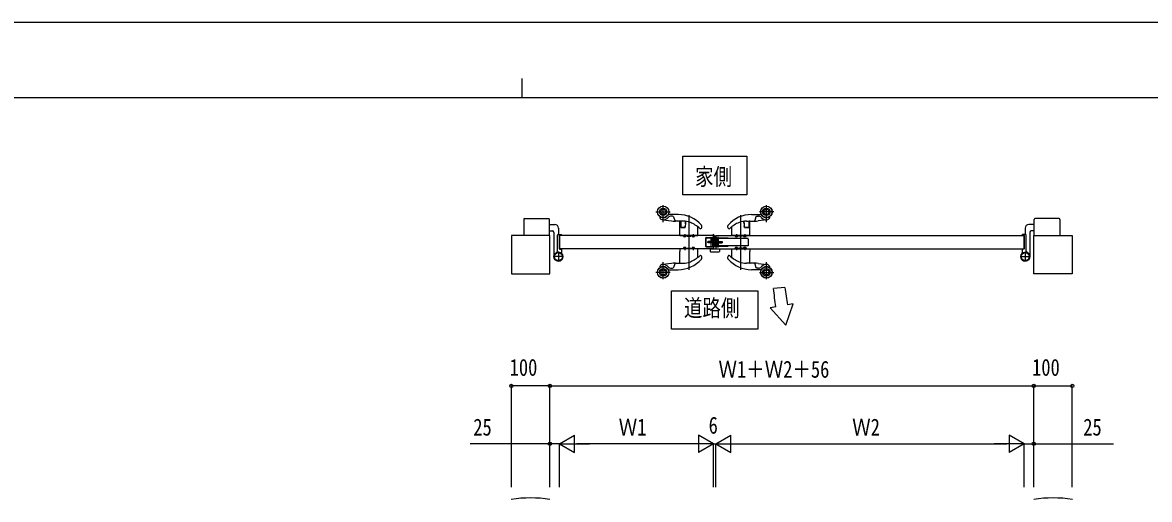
# Model space of a CAD drawing. Units: millimetres, scale not verified. Extents: x -4205 to 4205, y -2970 to 2970.
# Drawn here: x -1301 to 1624, y 1733 to 2970 of the extents above; entities that cross this region are included whole.
import ezdxf
from ezdxf.enums import TextEntityAlignment as Align

# ---------------------------------------------------------------- set-up
doc = ezdxf.new("R2010")
doc.units = ezdxf.units.MM
doc.header["$LTSCALE"] = 30
for name, color, linetype in [('0-2_USER1', 3, 'Continuous'), ('0-3_YKK_12', 2, 'Continuous'), ('0-4_YKK_A1', 4, 'Continuous'), ('0-5_YKK_D', 6, 'Continuous'), ('0-6_YKK_ZWAK', 7, 'Continuous')]:
    doc.layers.add(name, color=color, linetype=linetype)
doc.styles.add('ＭＳ ゴシック', font='')
doc.styles.get('ＭＳ ゴシック').set_extended_font_data('MS Gothic')

msp = doc.modelspace()

# ---------------------------------------------------------------- linework, layer by layer
at = {"layer": '0-2_USER1'}
for points in [[(412.32, 2523.05), (412.32, 2623.05), (578.72, 2623.05), (578.72, 2523.05)], [(383.52, 2174.61), (383.52, 2274.61), (607.52, 2274.61), (607.52, 2174.61)]]:
    msp.add_lwpolyline(points, close=True, dxfattribs=at)
at = {"layer": '0-3_YKK_12'}
for p, q in [((495.32, 2400.5), (475.8, 2400.5)), ((495.52, 2401), (495.52, 2418))]:
    msp.add_line(p, q, dxfattribs=at)
at = {"layer": '0-4_YKK_A1'}
for p, q in [((361.52, 2452.12), (361.52, 2496.6)), ((629.52, 2452.12), (629.52, 2496.6)), ((-0.48, 2459.5), (-0.48, 2418)), ((1.52, 2461.5), (64.52, 2461.5)), ((66.52, 2418), (66.52, 2459.5)), ((342.22, 2479), (379.82, 2479)), ((360.33, 2458.27), (383.06, 2455.54)), ((400.52, 2472), (375.66, 2472)), ((385.8, 2468), (382.43, 2468)), ((388.67, 2465.88), (391.59, 2456.41)), ((428.52, 2470.4), (428.52, 2328.54)), ((562.52, 2470.4), (562.52, 2328.54)), ((590.52, 2472), (615.38, 2472)), ((602.37, 2465.88), (599.45, 2456.41)), ((605.24, 2468), (608.61, 2468)), ((630.71, 2458.27), (607.98, 2455.54)), ((648.82, 2479), (611.22, 2479)), ((1324.52, 2418), (1324.52, 2459.5)), ((1389.52, 2461.5), (1326.52, 2461.5)), ((1391.52, 2459.5), (1391.52, 2418)), ((66.52, 2446.5), (80.02, 2446.5)), ((66.52, 2429.5), (74.02, 2429.5)), ((90.02, 2436.5), (90.02, 2420.5)), ((392.01, 2455), (393.48, 2455)), ((413.52, 2455), (393.48, 2455)), ((404.52, 2441), (404.52, 2454)), ((404.52, 2418), (404.52, 2441)), ((404.52, 2441), (407.02, 2441)), ((407.02, 2453.5), (407.02, 2441)), ((407.02, 2441), (407.02, 2438.3)), ((418.52, 2438.3), (407.02, 2438.3)), ((407.52, 2453), (407.52, 2451.23)), ((408.02, 2438.5), (418.06, 2438.5)), ((418.52, 2438.3), (418.93, 2443.01)), ((418.9, 2442.86), (418.56, 2438.96)), ((419.36, 2448.14), (418.9, 2442.86)), ((419.89, 2454.17), (419.36, 2448.14)), ((419.37, 2447.99), (419.9, 2454.06)), ((419.91, 2454.31), (419.92, 2454.31)), ((451.52, 2418), (451.52, 2439.81)), ((461.52, 2438.26), (461.52, 2442.65)), ((529.52, 2438.26), (529.52, 2442.65)), ((539.52, 2418), (539.52, 2439.81)), ((571.13, 2454.31), (571.12, 2454.31)), ((571.67, 2447.99), (571.14, 2454.06)), ((571.15, 2454.17), (571.68, 2448.14)), ((571.68, 2448.14), (572.14, 2442.86)), ((572.52, 2438.3), (572.11, 2443.01)), ((572.14, 2442.86), (572.48, 2438.96)), ((572.52, 2438.3), (584.02, 2438.3)), ((583.02, 2438.5), (572.98, 2438.5)), ((577.52, 2455), (597.56, 2455)), ((583.52, 2453), (583.52, 2451.23)), ((584.02, 2453.5), (584.02, 2441)), ((584.02, 2441), (584.02, 2438.3)), ((586.52, 2441), (584.02, 2441)), ((586.52, 2441), (586.52, 2454)), ((586.52, 2418), (586.52, 2441)), ((599.02, 2455), (597.56, 2455)), ((1301.02, 2436.5), (1301.02, 2420.5)), ((1324.52, 2446.5), (1311.02, 2446.5)), ((1324.52, 2429.5), (1317.02, 2429.5)), ((78.02, 2425.5), (78.02, 2363)), ((87.52, 2377.94), (87.52, 2418.5)), ((89.52, 2420.5), (96.52, 2420.5)), ((92.52, 2383), (92.52, 2418)), ((92.82, 2418.3), (97.02, 2418.3)), ((97.52, 2418.8), (97.52, 2419.5)), ((404.52, 2418), (451.52, 2418)), ((414.02, 2417), (414.12, 2415.88)), ((417.52, 2421.47), (417.52, 2413.43)), ((420.92, 2415.88), (421.02, 2417)), ((423.52, 2418), (423.52, 2416.3)), ((423.82, 2416), (433.22, 2416)), ((433.52, 2416.3), (433.52, 2418)), ((435.72, 2417), (435.72, 2418)), ((443.32, 2417), (435.72, 2417)), ((436.02, 2417), (436.12, 2415.88)), ((439.52, 2421.03), (439.52, 2413.43)), ((442.92, 2415.88), (443.02, 2417)), ((443.32, 2418), (443.32, 2417)), ((472.02, 2389.5), (472.02, 2411.5)), ((472.02, 2411.5), (492.52, 2411.5)), ((473.02, 2412.5), (491.52, 2412.5)), ((473.02, 2389.5), (473.02, 2411.5)), ((478.02, 2398.5), (478.02, 2402.5)), ((492.52, 2402.5), (478.02, 2402.5)), ((492.52, 2402.12), (478.02, 2402.12)), ((492.52, 2398.88), (478.02, 2398.88)), ((492.52, 2398.5), (478.02, 2398.5)), ((485.52, 2412), (485.52, 2389)), ((486.02, 2412.5), (490.02, 2412.5)), ((486.02, 2409.5), (492.52, 2409.5)), ((498.52, 2408), (487.02, 2408)), ((489.02, 2403.38), (493.52, 2398.13)), ((491.52, 2412.5), (490.02, 2412.5)), ((490.02, 2412.5), (491.52, 2412.5)), ((490.02, 2412.5), (490.02, 2388.5)), ((491.52, 2419), (491.52, 2420.5)), ((491.52, 2388.5), (491.52, 2412.5)), ((491.52, 2410.9), (491.52, 2412.5)), ((491.52, 2409.92), (491.52, 2410.9)), ((491.52, 2410.08), (491.52, 2388.5)), ((491.52, 2404), (492.52, 2404)), ((492.52, 2418), (492.52, 2383)), ((492.52, 2411), (492.52, 2418)), ((492.52, 2389.5), (492.52, 2411.5)), ((492.52, 2388), (492.52, 2409.5)), ((492.52, 2397.7), (492.52, 2403.3)), ((493.72, 2404.5), (493.72, 2396.5)), ((494.02, 2404.5), (494.02, 2396.5)), ((494.02, 2396.5), (494.02, 2404.5)), ((498.52, 2418), (498.52, 2383)), ((498.52, 2413), (500.02, 2413)), ((498.52, 2388), (498.52, 2413)), ((498.82, 2404.5), (498.52, 2404.5)), ((498.82, 2404.5), (498.82, 2396.5)), ((500.82, 2402.5), (498.82, 2404.5)), ((500.82, 2398.5), (498.82, 2396.5)), ((500.02, 2388), (500.02, 2413)), ((502.52, 2411), (500.02, 2411)), ((502.52, 2410), (500.02, 2410)), ((505.52, 2402.5), (500.82, 2402.5)), ((500.82, 2402.5), (500.82, 2398.5)), ((500.82, 2402.1), (505.52, 2402.1)), ((500.82, 2398.9), (505.52, 2398.9)), ((505.52, 2398.5), (500.82, 2398.5)), ((502.52, 2405.5), (501.62, 2405.5)), ((501.62, 2395.5), (501.62, 2405.5)), ((502.52, 2412.9), (502.52, 2388.1)), ((503.52, 2412.9), (502.52, 2412.9)), ((502.52, 2405.5), (502.52, 2410)), ((503.52, 2388.1), (503.52, 2412.9)), ((530.02, 2411), (505.52, 2411)), ((580.92, 2410), (505.52, 2410)), ((505.52, 2402.5), (514.52, 2402.5)), ((505.52, 2402.1), (514.52, 2402.1)), ((505.52, 2398.9), (514.52, 2398.9)), ((505.52, 2398.5), (514.52, 2398.5)), ((514.52, 2402.5), (514.52, 2398.5)), ((530.02, 2410), (530.02, 2411)), ((586.52, 2418), (539.52, 2418)), ((547.72, 2418), (547.72, 2417)), ((547.72, 2417), (555.32, 2417)), ((548.12, 2415.88), (548.02, 2417)), ((551.52, 2421.03), (551.52, 2413.43)), ((555.02, 2417), (554.92, 2415.88)), ((555.32, 2417), (555.32, 2418)), ((557.52, 2416.3), (557.52, 2418)), ((567.22, 2416), (557.82, 2416)), ((567.52, 2418), (567.52, 2416.3)), ((570.12, 2415.88), (570.02, 2417)), ((573.52, 2421.47), (573.52, 2413.43)), ((577.02, 2417), (576.92, 2415.88)), ((1293.52, 2418.8), (1293.52, 2419.5)), ((1298.22, 2418.3), (1294.02, 2418.3)), ((1301.52, 2420.5), (1294.52, 2420.5)), ((1298.52, 2383), (1298.52, 2418)), ((1303.52, 2377.94), (1303.52, 2418.5)), ((1313.02, 2425.5), (1313.02, 2363)), ((89.52, 2376), (89.52, 2350)), ((492.52, 2383), (92.52, 2383)), ((92.82, 2382.7), (97.02, 2382.7)), ((97.52, 2382.2), (97.52, 2373.16)), ((404.52, 2383), (404.52, 2380)), ((451.52, 2383), (404.52, 2383)), ((404.52, 2380), (404.52, 2376.5)), ((404.52, 2346.5), (404.52, 2376.5)), ((413.72, 2383), (413.72, 2384)), ((413.72, 2384), (421.32, 2384)), ((414.12, 2385.12), (414.02, 2384)), ((417.52, 2387.57), (417.52, 2379.53)), ((421.02, 2384), (420.92, 2385.12)), ((421.32, 2384), (421.32, 2383)), ((423.52, 2383), (423.52, 2384.7)), ((423.82, 2385), (433.22, 2385)), ((433.52, 2383), (433.52, 2384.7)), ((436.12, 2385.12), (436.02, 2384)), ((439.52, 2387.57), (439.52, 2379.97)), ((443.02, 2384), (442.92, 2385.12)), ((451.52, 2361.19), (451.52, 2383)), ((472.02, 2389.5), (492.52, 2389.5)), ((473.02, 2388.5), (491.52, 2388.5)), ((483.52, 2383), (483.52, 2376.5)), ((483.52, 2383), (507.52, 2383)), ((484.52, 2375.5), (506.52, 2375.5)), ((490.02, 2388.5), (486.02, 2388.5)), ((490.02, 2388.5), (491.52, 2388.5)), ((490.02, 2388.5), (491.52, 2388.5)), ((492.52, 2397), (491.52, 2397)), ((493.72, 2396.5), (492.52, 2397.7)), ((493.52, 2398.13), (496.86, 2394.22)), ((494.02, 2396.5), (493.72, 2396.5)), ((498.82, 2396.5), (498.52, 2396.5)), ((500.02, 2388), (498.52, 2388)), ((498.52, 2383), (1298.52, 2383)), ((501.62, 2395.5), (502.52, 2395.5)), ((502.52, 2388.3), (502.52, 2395.5)), ((502.52, 2388.1), (503.52, 2388.1)), ((582.52, 2391), (505.52, 2391)), ((505.52, 2390), (530.02, 2390)), ((507.52, 2383), (507.52, 2376.5)), ((530.02, 2391), (530.02, 2390)), ((539.52, 2383), (586.52, 2383)), ((539.52, 2361.19), (539.52, 2383)), ((548.02, 2384), (548.12, 2385.12)), ((551.52, 2387.57), (551.52, 2379.97)), ((554.92, 2385.12), (555.02, 2384)), ((557.52, 2383), (557.52, 2384.7)), ((567.22, 2385), (557.82, 2385)), ((567.52, 2383), (567.52, 2384.7)), ((569.72, 2384), (569.72, 2383)), ((577.32, 2384), (569.72, 2384)), ((570.02, 2384), (570.12, 2385.12)), ((573.52, 2387.57), (573.52, 2379.53)), ((576.92, 2385.12), (577.02, 2384)), ((577.32, 2383), (577.32, 2384)), ((586.52, 2383), (586.52, 2380)), ((586.52, 2380), (586.52, 2376.5)), ((586.52, 2346.5), (586.52, 2376.5)), ((1293.52, 2382.2), (1293.52, 2373.16)), ((1298.22, 2382.7), (1294.02, 2382.7)), ((1301.52, 2376), (1301.52, 2350)), ((102.52, 2363), (76.52, 2363)), ((383.06, 2345.46), (360.33, 2342.73)), ((361.52, 2304.4), (361.52, 2348.88)), ((391.59, 2344.59), (388.67, 2335.12)), ((393.48, 2346), (392.01, 2346)), ((393.48, 2346), (413.52, 2346)), ((461.52, 2358.35), (461.52, 2362.74)), ((529.52, 2358.35), (529.52, 2362.74)), ((597.56, 2346), (577.52, 2346)), ((597.56, 2346), (599.02, 2346)), ((599.45, 2344.59), (602.37, 2335.12)), ((607.98, 2345.46), (630.71, 2342.73)), ((629.52, 2304.4), (629.52, 2348.88)), ((1288.52, 2363), (1314.52, 2363)), ((379.82, 2322), (342.22, 2322)), ((375.66, 2329), (400.52, 2329)), ((382.43, 2333), (385.8, 2333)), ((615.38, 2329), (590.52, 2329)), ((608.61, 2333), (605.24, 2333)), ((611.22, 2322), (648.82, 2322)), ((677.57, 2283.24), (647.74, 2280.07)), ((654.03, 2232.38), (639.69, 2229.85)), ((679.91, 2185.33), (639.69, 2229.85)), ((679.91, 2185.33), (698.78, 2240.27)), ((698.78, 2240.27), (684.01, 2237.66))]:
    msp.add_line(p, q, dxfattribs=at)
for points in [[(407.52, 2451.23), (407.52, 2441.8), (407.52, 2439)], [(583.52, 2451.23), (583.52, 2441.8), (583.52, 2439)], [(492.52, 2418), (92.52, 2418), (92.52, 2383)], [(421.32, 2418), (421.32, 2417), (413.72, 2417), (413.72, 2418)], [(492.52, 2409.5), (492.52, 2411), (486.02, 2411), (486.02, 2409.5)], [(486.52, 2407.5), (486.52, 2406.3), (489.02, 2403.38)], [(494.02, 2418), (494.02, 2388), (492.52, 2388)], [(494.02, 2404.5), (493.72, 2404.5), (492.52, 2403.3)], [(498.52, 2418), (1298.52, 2418), (1298.52, 2383)], [(504.52, 2388.1), (505.52, 2388.1), (505.52, 2412.9), (504.52, 2412.9), (503.52, 2412.9)], [(503.52, 2388.1), (504.52, 2388.1), (504.52, 2412.9)], [(569.72, 2418), (569.72, 2417), (577.32, 2417), (577.32, 2418)], [(582.52, 2408.4), (582.52, 2392.6), (582.52, 2391)], [(435.72, 2383), (435.72, 2384), (443.32, 2384), (443.32, 2383)], [(502.52, 2388.3), (501.32, 2388.3), (500.02, 2388.3)], [(555.32, 2383), (555.32, 2384), (547.72, 2384), (547.72, 2383)]]:
    msp.add_lwpolyline(points, dxfattribs=at)
for points in [[(-32.48, 2318), (67.52, 2318), (67.52, 2418), (-32.48, 2418)], [(1423.52, 2318), (1323.52, 2318), (1323.52, 2418), (1423.52, 2418)]]:
    msp.add_lwpolyline(points, close=True, dxfattribs=at)
for centre, radius in [((361.52, 2479), 15), ((361.52, 2479), 14.7), ((361.52, 2479), 9.71), ((629.52, 2479), 15), ((629.52, 2479), 14.7), ((629.52, 2479), 9.71), ((361.52, 2479), 6.62), ((629.52, 2479), 6.62), ((89.52, 2363), 11.5), ((89.52, 2363), 10.35), ((1301.52, 2363), 11.5), ((1301.52, 2363), 10.35), ((361.52, 2322), 15), ((361.52, 2322), 14.7), ((361.52, 2322), 9.71), ((361.52, 2322), 6.62), ((629.52, 2322), 15), ((629.52, 2322), 14.7), ((629.52, 2322), 9.71), ((629.52, 2322), 6.62)]:
    msp.add_circle(centre, radius, dxfattribs=at)
for centre, radius, start, end in [((1.52, 2459.5), 2, 90, 180), ((64.52, 2459.5), 2, 360, 90), ((353.95, 2464.34), 1.5, 62.67786, 207.00257), ((361.52, 2468.2), 10, 207.00257, 263.14008), ((361.52, 2479), 15, 242.67786, 328.99194), ((361.52, 2479), 15, 261.17985, 278.82015), ((361.52, 2468.2), 10, 263.14008, 270), ((361.52, 2475.4), 17.2, 270, 320.22969), ((375.66, 2470.5), 1.5, 90.00099, 148.99194), ((382.43, 2458), 10, 90, 140.22969), ((385.8, 2465), 3, 17.10292, 90), ((400.52, 2392), 80, 41.1281, 89.99959), ((590.52, 2392), 80, 90.00041, 138.8719), ((605.24, 2465), 3, 90, 162.89708), ((608.61, 2458), 10, 39.77031, 90), ((615.38, 2470.5), 1.5, 31.00806, 89.99901), ((629.52, 2475.4), 17.2, 219.77031, 270), ((629.52, 2479), 15, 211.00806, 297.32214), ((629.52, 2479), 15, 261.17985, 278.82015), ((629.52, 2468.2), 10, 270, 276.85992), ((629.52, 2468.2), 10, 276.85992, 332.99743), ((637.09, 2464.34), 1.5, 332.99743, 117.32214), ((1326.52, 2459.5), 2, 90, 180), ((1389.52, 2459.5), 2, 0, 90), ((74.02, 2425.5), 4, 360, 90), ((80.02, 2436.5), 10, 360, 90), ((392.01, 2530), 75, 263.14008, 270), ((393.5, 2457), 2, 197.10292, 210), ((393.5, 2457), 2, 210, 270), ((405.52, 2454), 1, 90, 180), ((405.52, 2453.5), 1.5, 0, 90), ((404.52, 2453), 3, 0, 41.81031), ((408.02, 2439), 0.5, 180, 270), ((413.52, 2405), 50, 68.13628, 89.99998), ((418.06, 2439), 0.5, 270, 355), ((421.88, 2454), 2, 163.07655, 175), ((420.4, 2454.02), 0.5, 82.01427, 175), ((402.35, 2377.16), 80, 47.40829, 68.13629), ((450.52, 2439.81), 1, 0, 38.17852), ((458.52, 2438.25), 3, 227.26797, 0.1403), ((458.52, 2442.65), 3, 0, 41.1286), ((532.52, 2442.65), 3, 138.8714, 180), ((532.52, 2438.25), 3, 179.8597, 312.73203), ((588.69, 2377.16), 80, 111.86371, 132.59171), ((540.52, 2439.81), 1, 141.82148, 180), ((577.52, 2405), 50, 90.00002, 111.86372), ((570.64, 2454.02), 0.5, 5, 97.98573), ((569.16, 2454), 2, 5, 16.92345), ((572.98, 2439), 0.5, 185, 270), ((583.02, 2439), 0.5, 270, 0), ((586.52, 2453), 3, 138.18969, 180), ((585.52, 2453.5), 1.5, 90, 180), ((585.52, 2454), 1, 0, 90), ((597.54, 2457), 2, 270, 330), ((599.02, 2530), 75, 270, 276.85992), ((597.54, 2457), 2, 330, 342.89708), ((1311.02, 2436.5), 10, 90, 180), ((1317.02, 2425.5), 4, 90, 180), ((89.52, 2418.5), 2, 90, 180), ((92.82, 2418), 0.3, 90, 180), ((96.52, 2419.5), 1, 360, 90), ((97.02, 2418.8), 0.5, 270, 360), ((415.41, 2415.99), 1.3, 185, 254.11915), ((417.52, 2423.4), 9, 254.11915, 285.88085), ((419.63, 2415.99), 1.3, 285.88085, 355), ((423.82, 2416.3), 0.3, 180, 270), ((433.22, 2416.3), 0.3, 270, 0), ((437.41, 2415.99), 1.3, 185, 254.11915), ((439.52, 2423.4), 9, 254.11915, 285.88085), ((441.63, 2415.99), 1.3, 285.88085, 355), ((473.02, 2411.5), 1, 90, 180), ((486.02, 2412), 0.5, 90, 180), ((487.02, 2407.5), 0.5, 90, 180), ((491.52, 2418), 2.5, 0, 90), ((491.52, 2418), 1, 0, 90), ((549.41, 2415.99), 1.3, 185, 254.11915), ((551.52, 2423.4), 9, 254.11915, 285.88085), ((553.63, 2415.99), 1.3, 285.88085, 355), ((557.82, 2416.3), 0.3, 180, 270), ((567.22, 2416.3), 0.3, 270, 0), ((571.41, 2415.99), 1.3, 185, 254.11915), ((573.52, 2423.4), 9, 254.11915, 285.88085), ((575.63, 2415.99), 1.3, 285.88085, 355), ((580.92, 2408.4), 1.6, 0, 90), ((1294.52, 2419.5), 1, 90, 180), ((1294.02, 2418.8), 0.5, 180, 270), ((1298.22, 2418), 0.3, 0, 90), ((1301.52, 2418.5), 2, 0, 90), ((89.52, 2363), 11.5, 115.10278, 38.01228), ((82.52, 2377.94), 5, 295.10278, 359.99998), ((92.82, 2383), 0.3, 180, 270), ((97.02, 2382.2), 0.5, 360, 90), ((102.52, 2373.16), 5, 180, 218.01228), ((415.41, 2385.01), 1.3, 105.88085, 175), ((417.52, 2377.6), 9, 74.11915, 105.88085), ((419.63, 2385.01), 1.3, 5, 74.11915), ((423.82, 2384.7), 0.3, 90, 180), ((433.22, 2384.7), 0.3, 0, 90), ((437.41, 2385.01), 1.3, 105.88085, 175), ((439.52, 2377.6), 9, 74.11915, 105.88085), ((441.63, 2385.01), 1.3, 5, 74.11915), ((473.02, 2389.5), 1, 180, 270), ((484.52, 2376.5), 1, 180, 270), ((486.02, 2389), 0.5, 180, 270), ((499.52, 2396.5), 3.5, 220.57456, 253.39845), ((506.52, 2376.5), 1, 270, 360), ((549.41, 2385.01), 1.3, 105.88085, 175), ((551.52, 2377.6), 9, 74.11915, 105.88085), ((553.63, 2385.01), 1.3, 5, 74.11915), ((557.82, 2384.7), 0.3, 90, 180), ((567.22, 2384.7), 0.3, 0, 90), ((571.41, 2385.01), 1.3, 105.88085, 175), ((573.52, 2377.6), 9, 74.11915, 105.88085), ((575.63, 2385.01), 1.3, 5, 74.11915), ((1301.52, 2363), 11.5, 141.98772, 64.89722), ((1288.52, 2373.16), 5, 321.98772, 0), ((1294.02, 2382.2), 0.5, 90, 180), ((1298.22, 2383), 0.3, 270, 0), ((1308.52, 2377.94), 5, 180.00002, 244.89722), ((361.52, 2332.8), 10, 96.85992, 152.99743), ((361.52, 2332.8), 10, 90, 96.85992), ((361.52, 2325.6), 17.2, 39.77031, 90), ((392.01, 2271), 75, 90, 96.85992), ((393.5, 2344), 2, 150, 162.89708), ((393.5, 2344), 2, 90, 150), ((400.52, 2409), 80, 270.00041, 318.8719), ((403.72, 2347), 1, 270, 323.55544), ((405.52, 2346.5), 1, 180, 185.39634), ((413.52, 2396), 50, 270.00002, 291.86372), ((402.35, 2423.84), 80, 291.86371, 312.59171), ((450.52, 2361.19), 1, 321.82148, 0), ((458.52, 2362.75), 3, 359.8597, 132.73203), ((458.52, 2358.35), 3, 318.8714, 0), ((532.52, 2362.75), 3, 47.26797, 180.1403), ((532.52, 2358.35), 3, 180, 221.1286), ((590.52, 2409), 80, 221.1281, 269.99959), ((588.69, 2423.84), 80, 227.40829, 248.13629), ((540.52, 2361.19), 1, 180, 218.17852), ((577.52, 2396), 50, 248.13628, 269.99998), ((585.52, 2346.5), 1, 354.60366, 0), ((587.32, 2347), 1, 216.44456, 270), ((597.54, 2344), 2, 30, 90), ((599.02, 2271), 75, 83.14008, 90), ((597.54, 2344), 2, 17.10292, 30), ((629.52, 2325.6), 17.2, 90, 140.22969), ((629.52, 2332.8), 10, 83.14008, 90), ((629.52, 2332.8), 10, 27.00257, 83.14008), ((353.95, 2336.66), 1.5, 152.99743, 297.32214), ((361.52, 2322), 15, 31.00806, 117.32214), ((361.52, 2322), 15, 81.17985, 98.82015), ((375.66, 2330.5), 1.5, 211.00806, 269.99901), ((382.43, 2343), 10, 219.77031, 270), ((385.8, 2336), 3, 270, 342.89708), ((605.24, 2336), 3, 197.10292, 270), ((608.61, 2343), 10, 270, 320.22969), ((615.38, 2330.5), 1.5, 270.00099, 328.99194), ((629.52, 2322), 15, 62.67786, 148.99194), ((629.52, 2322), 15, 81.17985, 98.82015), ((637.09, 2336.66), 1.5, 242.67786, 27.00257), ((1347.07, 2354.56), 673.28, 186.08068, 189.99886), ((-7347.06, 1200.48), 8067.36, 7.34884, 7.69047), ((17.52, 1417.1), 320, 80.9989, 99.0011), ((1373.52, 1417.1), 320, 80.9989, 99.0011)]:
    msp.add_arc(centre, radius, start, end, dxfattribs=at)
at = {"layer": '0-5_YKK_D'}
for p, q in [((-32.48, 1764.72), (-32.48, 2028.6)), ((67.52, 2027.6), (-32.48, 2027.6)), ((67.52, 1764.72), (67.52, 2028.6)), ((67.52, 1764.72), (67.52, 2028.6)), ((67.52, 2027.6), (1323.52, 2027.6)), ((1323.52, 1764.72), (1323.52, 2028.6)), ((1323.52, 1764.72), (1323.52, 2028.6)), ((1323.52, 2027.6), (1423.52, 2027.6)), ((1423.52, 1764.72), (1423.52, 2028.6)), ((67.52, 1764.72), (67.52, 1878.6)), ((92.52, 1877.6), (131.49, 1900.1)), ((92.52, 1764.72), (92.52, 1878.6)), ((92.52, 1764.72), (92.52, 1878.6)), ((92.52, 1877.6), (131.49, 1855.1)), ((92.52, 1877.6), (170.46, 1877.6)), ((131.49, 1855.1), (131.49, 1900.1)), ((447.52, 1877.6), (137.52, 1877.6)), ((492.52, 1877.6), (414.58, 1877.6)), ((492.52, 1877.6), (453.55, 1900.1)), ((453.55, 1900.1), (453.55, 1855.1)), ((492.52, 1877.6), (453.55, 1855.1)), ((492.52, 1877.6), (475.52, 1877.6)), ((492.52, 1764.72), (492.52, 1878.6)), ((492.52, 1764.72), (492.52, 1878.6)), ((492.52, 1877.6), (498.52, 1877.6)), ((498.52, 1877.6), (537.49, 1900.1)), ((498.52, 1764.72), (498.52, 1878.6)), ((498.52, 1764.72), (498.52, 1878.6)), ((498.52, 1877.6), (515.52, 1877.6)), ((498.52, 1877.6), (537.49, 1855.1)), ((498.52, 1877.6), (576.46, 1877.6)), ((537.49, 1855.1), (537.49, 1900.1)), ((543.52, 1877.6), (1253.52, 1877.6)), ((1298.52, 1877.6), (1220.58, 1877.6)), ((1298.52, 1877.6), (1259.55, 1900.1)), ((1259.55, 1900.1), (1259.55, 1855.1)), ((1298.52, 1877.6), (1259.55, 1855.1)), ((1298.52, 1764.72), (1298.52, 1878.6)), ((1298.52, 1764.72), (1298.52, 1878.6)), ((1323.52, 1764.72), (1323.52, 1878.6))]:
    msp.add_line(p, q, dxfattribs=at)
for points in [[(92.52, 1877.6), (67.52, 1877.6), (-139.28, 1877.6)], [(1298.52, 1877.6), (1323.52, 1877.6), (1530.32, 1877.6)]]:
    msp.add_lwpolyline(points, dxfattribs=at)
for centre in [(-32.48, 2027.6), (67.52, 2027.6), (67.52, 2027.6), (1323.52, 2027.6), (1323.52, 2027.6), (1423.52, 2027.6), (67.52, 1877.6), (1323.52, 1877.6)]:
    msp.add_circle(centre, 4.25, dxfattribs=at)
at = {"layer": '0-6_YKK_ZWAK'}
for p, q in [((-4.98, 2825), (-4.98, 2775)), ((3895.02, 2775), (-3904.98, 2775))]:
    msp.add_line(p, q, dxfattribs=at)
msp.add_lwpolyline([(-4205, -2970), (4205, -2970), (4205, 2970), (-4205, 2970)], close=True, dxfattribs=at)

# ---------------------------------------------------------------- texts
at = {"layer": '0-2_USER1', "style": 'ＭＳ ゴシック', "width": 0.8}
for s, p in [('家側', (444.32, 2534.99)), ('道路側', (415.52, 2194.61))]:
    msp.add_text(s, height=43.99, dxfattribs=at).set_placement(p, align=Align.BOTTOM_LEFT)
at = {"layer": '0-5_YKK_D', "style": 'ＭＳ ゴシック', "width": 0.8}
for s, p in [('100', (-36.88, 2040.6)), ('Ｗ1＋Ｗ2＋56', (505.12, 2035.6)), ('100', (1319.12, 2040.6)), ('25', (-131.28, 1885.6)), ('Ｗ1', (246.12, 1885.6)), ('6', (479.52, 1890.6)), ('Ｗ2', (852.12, 1885.6)), ('25', (1451.92, 1885.6))]:
    msp.add_text(s, height=43.99, dxfattribs=at).set_placement(p, align=Align.BOTTOM_LEFT)

doc.saveas('drawing.dxf')
